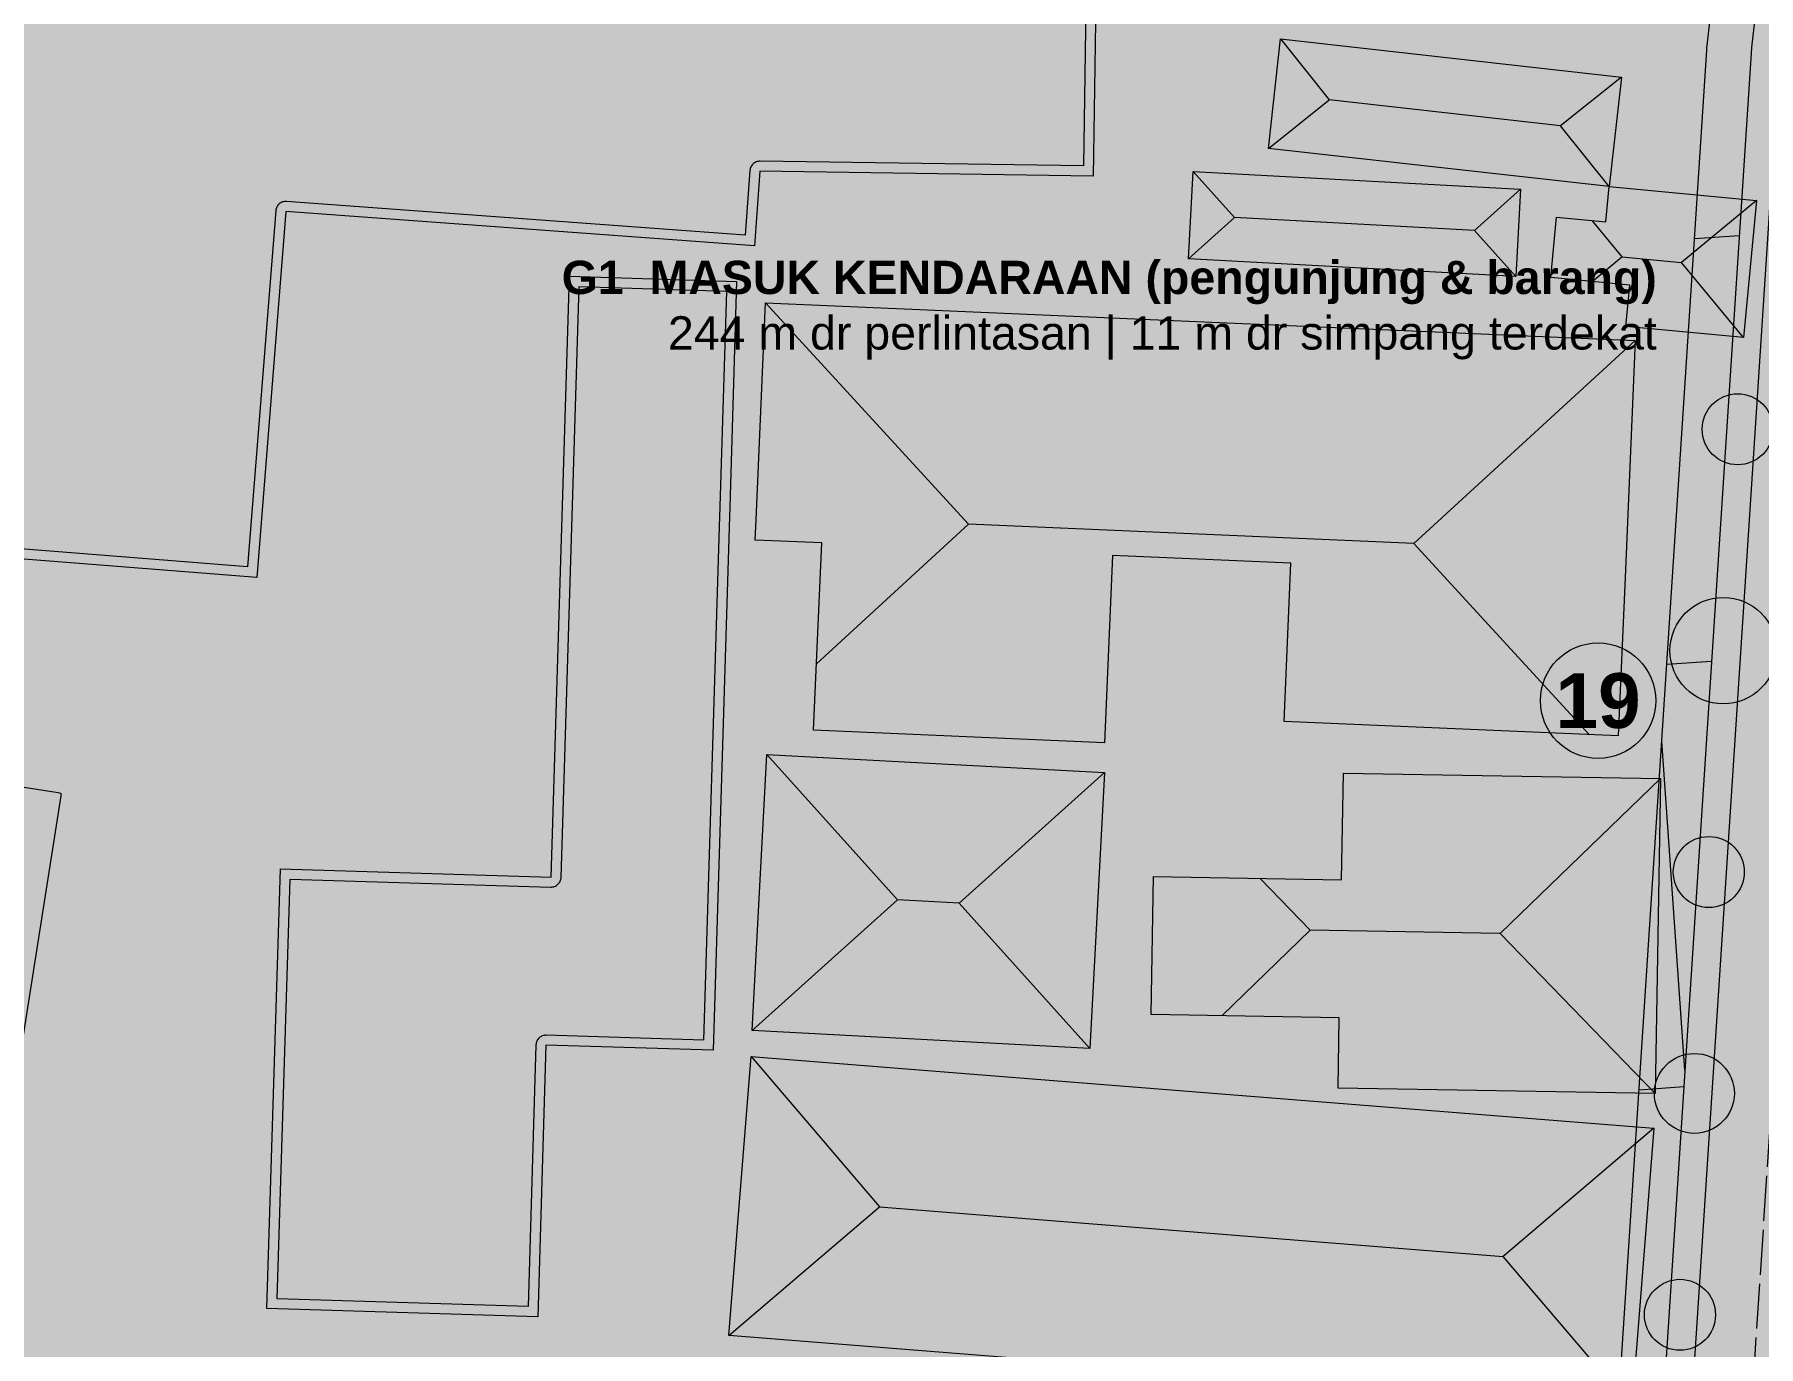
# Model space of a CAD drawing. Header units: metres. Extents: x 305909 to 307171, y 9156037 to 9156671.
# Drawn here: x 306800 to 306877.7, y 9156342.9 to 9156402 of the extents above; entities that cross this region are included whole.
import ezdxf
from ezdxf.enums import TextEntityAlignment as Align

# ---------------------------------------------------------------- set-up
doc = ezdxf.new("R2010")
doc.units = ezdxf.units.M
doc.linetypes.add('DASHED', pattern=[1.524, 1.27, -0.254])
for name, color, linetype, lineweight, true_color in [('A-LABEL', 7, 'Continuous', 0, 0x000000), ('B-BANGUNAN_PERDAGANGAN', 7, 'Continuous', 13, 0xde7878), ('B-BAYANGAN', 7, 'Continuous', 0, 0x76786c), ('J-BADAN_KOLEKTOR', 7, 'Continuous', 13, 0x6e6e6e), ('J-MARKA_TEPI', 7, 'Continuous', 13, 0xffffff), ('J-PERKERASAN_JALAN', 7, 'Continuous', 9, 0x989896), ('J-SUMBU_KOLEKTOR', 7, 'DASHED', 18, 0xffffff), ('P-TROTOAR_AYANI', 7, 'Continuous', 9, 0xd6c8b2), ('T-NOMOR_ELEMEN', 7, 'Continuous', 18, 0x141414), ('V-JALUR_HIJAU_AYANI', 7, 'Continuous', 0, 0x96cd78), ('V-POHON_PENEDUH', 7, 'Continuous', 13, 0x288232), ('Z-K', 7, 'Continuous', 0, 0xf7dede)]:
    doc.layers.add(name, color=color, linetype=linetype, lineweight=lineweight, true_color=true_color)
doc.styles.add('ARIALB', font='arialbd.ttf')

# ---------------------------------------------------------------- blocks, each defined once
blk = doc.blocks.new('POHON')
at = {"true_color": 0x347638}
h = blk.add_hatch(color=97, dxfattribs=at)
h.dxf.hatch_style = 1
edge = h.paths.add_edge_path()
edge.add_arc((0, 0), 1, 0, 360)
at = {"true_color": 0x3e843e}
h = blk.add_hatch(color=97, dxfattribs=at)
h.dxf.hatch_style = 1
edge = h.paths.add_edge_path()
edge.add_arc((0, 0.78), 0.32, 0, 360)
h = blk.add_hatch(color=97, dxfattribs=at)
h.dxf.hatch_style = 1
edge = h.paths.add_edge_path()
edge.add_arc((-0.552, 0.552), 0.32, 0, 360)
at = {"true_color": 0x62a556}
h = blk.add_hatch(color=85, dxfattribs=at)
h.dxf.hatch_style = 1
edge = h.paths.add_edge_path()
edge.add_arc((-0.2, 0.22), 0.55, 0, 360)
at = {"true_color": 0x3e843e}
h = blk.add_hatch(color=97, dxfattribs=at)
h.dxf.hatch_style = 1
edge = h.paths.add_edge_path()
edge.add_arc((0.552, 0.552), 0.32, 0, 360)
at = {"true_color": 0x697060}
h = blk.add_hatch(color=251, dxfattribs=at)
h.dxf.hatch_style = 1
edge = h.paths.add_edge_path()
edge.add_arc((0.38, -0.38), 1, 0, 360)
at = {"true_color": 0x3e843e}
h = blk.add_hatch(color=97, dxfattribs=at)
h.dxf.hatch_style = 1
edge = h.paths.add_edge_path()
edge.add_arc((-0.78, 0), 0.32, 0, 360)
h = blk.add_hatch(color=97, dxfattribs=at)
h.dxf.hatch_style = 1
edge = h.paths.add_edge_path()
edge.add_arc((0.78, 0), 0.32, 0, 360)
h = blk.add_hatch(color=97, dxfattribs=at)
h.dxf.hatch_style = 1
edge = h.paths.add_edge_path()
edge.add_arc((-0.552, -0.552), 0.32, 0, 360)
h = blk.add_hatch(color=97, dxfattribs=at)
h.dxf.hatch_style = 1
edge = h.paths.add_edge_path()
edge.add_arc((0.552, -0.552), 0.32, 0, 360)
h = blk.add_hatch(color=97, dxfattribs=at)
h.dxf.hatch_style = 1
edge = h.paths.add_edge_path()
edge.add_arc((0, -0.78), 0.32, 0, 360)
at = {"color": 99, "lineweight": 9, "true_color": 0x235528}
blk.add_circle((0, 0), 1, dxfattribs=at)

msp = doc.modelspace()

# ---------------------------------------------------------------- hatches: boundary and pattern name
at = {"layer": 'B-BANGUNAN_PERDAGANGAN', "true_color": 0xc05c54}
h = msp.add_hatch(color=13, dxfattribs=at)
h.dxf.hatch_style = 1
h.paths.add_polyline_path([(306834.117, 9156415.126), (306839.561, 9156415.047), (306839.602, 9156419.9), (306836.986, 9156419.922), (306837.056, 9156428.258), (306853.618, 9156428.118), (306853.566, 9156433.021), (306870.71, 9156433.201), (306870.677, 9156436.279), (306877.855, 9156436.354), (306877.888, 9156433.277), (306876.188, 9156433.259), (306876.269, 9156425.564), (306855.845, 9156425.349), (306855.798, 9156419.764), (306854.184, 9156419.777), (306854.175, 9156418.779), (306869.045, 9156418.654), (306868.991, 9156412.337), (306874.034, 9156412.295), (306873.966, 9156404.26), (306861.837, 9156404.363), (306861.905, 9156412.397), (306854.122, 9156412.463), (306850.632, 9156412.492), (306847.975, 9156412.514), (306847.728, 9156395.644), (306832.702, 9156395.864), (306832.455, 9156392.499), (306811.335, 9156394.05), (306810.028, 9156377.547), (306791.125, 9156379.044), (306792.432, 9156395.547), (306784.12, 9156396.297), (306783.721, 9156384.64), (306772.458, 9156385.025), (306772.898, 9156397.889), (306761.41, 9156400.651), (306758.759, 9156376.919), (306745.14, 9156378.44), (306747.918, 9156403.311), (306752.447, 9156402.805), (306755.559, 9156415.749), (306774.404, 9156415.647), (306779.848, 9156415.618), (306784.059, 9156416.424), (306800.389, 9156414.951), (306802.312, 9156441.133), (306814.726, 9156440.221), (306814.02, 9156430.615), (306835.141, 9156429.064), (306834.117, 9156415.126)])
at = {"layer": 'B-BANGUNAN_PERDAGANGAN', "true_color": 0xd8675e}
h = msp.add_hatch(color=13, dxfattribs=at)
h.dxf.hatch_style = 1
h.paths.add_polyline_path([(306856.17, 9156401.832), (306856.17, 9156401.832), (306858.362, 9156399.086), (306855.616, 9156396.893), (306856.17, 9156401.832)])
at = {"layer": 'B-BANGUNAN_PERDAGANGAN', "true_color": 0xd3655c}
h = msp.add_hatch(color=13, dxfattribs=at)
h.dxf.hatch_style = 1
h.paths.add_polyline_path([(306868.787, 9156397.917), (306858.362, 9156399.086), (306856.17, 9156401.832), (306871.533, 9156400.109), (306868.787, 9156397.917)])
at = {"layer": 'B-BANGUNAN_PERDAGANGAN', "true_color": 0xa75049}
h = msp.add_hatch(color=15, dxfattribs=at)
h.dxf.hatch_style = 1
h.paths.add_polyline_path([(306868.787, 9156397.917), (306871.533, 9156400.109), (306870.979, 9156395.171), (306868.787, 9156397.917)])
at = {"layer": 'B-BANGUNAN_PERDAGANGAN', "true_color": 0xac524b}
h = msp.add_hatch(color=15, dxfattribs=at)
h.dxf.hatch_style = 1
h.paths.add_polyline_path([(306855.616, 9156396.893), (306858.362, 9156399.086), (306868.787, 9156397.917), (306870.979, 9156395.171), (306870.979, 9156395.17), (306855.616, 9156396.893)])
at = {"layer": 'B-BANGUNAN_PERDAGANGAN', "true_color": 0xd6665d}
h = msp.add_hatch(color=13, dxfattribs=at)
h.dxf.hatch_style = 1
h.paths.add_polyline_path([(306854.084, 9156393.771), (306852.01, 9156391.909), (306852.222, 9156395.845), (306854.084, 9156393.771)])
at = {"layer": 'B-BANGUNAN_PERDAGANGAN', "true_color": 0xd4655c}
h = msp.add_hatch(color=13, dxfattribs=at)
h.dxf.hatch_style = 1
h.paths.add_polyline_path([(306866.986, 9156395.051), (306864.912, 9156393.189), (306854.084, 9156393.771), (306852.222, 9156395.845), (306866.986, 9156395.051)])
at = {"layer": 'B-BANGUNAN_PERDAGANGAN', "true_color": 0xa95149}
h = msp.add_hatch(color=15, dxfattribs=at)
h.dxf.hatch_style = 1
h.paths.add_polyline_path([(306864.912, 9156393.189), (306866.986, 9156395.051), (306866.774, 9156391.115), (306866.774, 9156391.115), (306864.912, 9156393.189)])
at = {"layer": 'B-BANGUNAN_PERDAGANGAN', "true_color": 0xda685f}
h = msp.add_hatch(color=13, dxfattribs=at)
h.dxf.hatch_style = 1
h.paths.add_polyline_path([(306877.622, 9156394.537), (306874.241, 9156391.745), (306871.55, 9156392.001), (306870.198, 9156393.637), (306870.827, 9156393.577), (306870.979, 9156395.17), (306877.622, 9156394.537)])
at = {"layer": 'B-BANGUNAN_PERDAGANGAN', "true_color": 0xa75049}
h = msp.add_hatch(color=15, dxfattribs=at)
h.dxf.hatch_style = 1
h.paths.add_polyline_path([(306874.241, 9156391.745), (306877.622, 9156394.537), (306877.034, 9156388.365), (306874.241, 9156391.745)])
at = {"layer": 'B-BANGUNAN_PERDAGANGAN', "true_color": 0xab524b}
h = msp.add_hatch(color=15, dxfattribs=at)
h.dxf.hatch_style = 1
h.paths.add_polyline_path([(306854.084, 9156393.771), (306864.912, 9156393.189), (306866.774, 9156391.115), (306852.01, 9156391.909), (306852.01, 9156391.909), (306854.084, 9156393.771)])
at = {"layer": 'B-BANGUNAN_PERDAGANGAN', "true_color": 0xd6675e}
h = msp.add_hatch(color=13, dxfattribs=at)
h.dxf.hatch_style = 1
h.paths.add_polyline_path([(306871.55, 9156392.001), (306870.21, 9156390.894), (306868.347, 9156391.072), (306868.605, 9156393.788), (306870.198, 9156393.637), (306871.55, 9156392.001)])
at = {"layer": 'B-BANGUNAN_PERDAGANGAN', "true_color": 0xb5564f}
h = msp.add_hatch(color=25, dxfattribs=at)
h.dxf.hatch_style = 1
h.paths.add_polyline_path([(306871.55, 9156392.001), (306874.241, 9156391.745), (306877.034, 9156388.365), (306877.034, 9156388.364), (306871.732, 9156388.869), (306871.909, 9156390.732), (306870.21, 9156390.894), (306871.55, 9156392.001)])
at = {"layer": 'B-BANGUNAN_PERDAGANGAN', "true_color": 0xc05c54}
h = msp.add_hatch(color=13, dxfattribs=at)
h.dxf.hatch_style = 1
h.paths.add_polyline_path([(306831.315, 9156379.818), (306830.595, 9156356.239), (306823.061, 9156356.469), (306822.687, 9156344.224), (306810.486, 9156344.597), (306811.092, 9156364.421), (306823.293, 9156364.049), (306824.119, 9156391.129), (306831.653, 9156390.899), (306831.343, 9156380.739), (306831.315, 9156379.818)])
at = {"layer": 'B-BANGUNAN_PERDAGANGAN', "true_color": 0xd5665d}
h = msp.add_hatch(color=13, dxfattribs=at)
h.dxf.hatch_style = 1
h.paths.add_polyline_path([(306832.682, 9156383.59), (306832.955, 9156389.927), (306842.108, 9156379.95), (306835.252, 9156373.661), (306835.487, 9156379.107), (306832.506, 9156379.235), (306832.494, 9156379.236), (306832.495, 9156379.256), (306832.682, 9156383.59)])
at = {"layer": 'B-BANGUNAN_PERDAGANGAN', "true_color": 0xd6665d}
h = msp.add_hatch(color=13, dxfattribs=at)
h.dxf.hatch_style = 1
h.paths.add_polyline_path([(306870.982, 9156388.287), (306872.151, 9156388.237), (306872.151, 9156388.237), (306862.174, 9156379.084), (306842.108, 9156379.95), (306832.955, 9156389.927), (306832.955, 9156389.928), (306870.982, 9156388.287)])
at = {"layer": 'B-BANGUNAN_PERDAGANGAN', "true_color": 0xa85049}
h = msp.add_hatch(color=15, dxfattribs=at)
h.dxf.hatch_style = 1
h.paths.add_polyline_path([(306862.174, 9156379.084), (306872.151, 9156388.237), (306871.69, 9156377.545), (306871.383, 9156370.414), (306870.074, 9156370.471), (306862.174, 9156379.084)])
at = {"layer": 'B-BANGUNAN_PERDAGANGAN', "true_color": 0xac524b}
h = msp.add_hatch(color=15, dxfattribs=at)
h.dxf.hatch_style = 1
h.paths.add_polyline_path([(306842.108, 9156379.95), (306862.174, 9156379.084), (306870.074, 9156370.471), (306856.326, 9156371.064), (306856.634, 9156378.194), (306848.597, 9156378.541), (306848.233, 9156370.103), (306835.123, 9156370.668), (306835.252, 9156373.661), (306842.108, 9156379.95)])
at = {"layer": 'B-BANGUNAN_PERDAGANGAN', "true_color": 0xd6665d}
h = msp.add_hatch(color=13, dxfattribs=at)
h.dxf.hatch_style = 1
h.paths.add_polyline_path([(306833.012, 9156369.568), (306838.899, 9156363.02), (306832.351, 9156357.133), (306833.012, 9156369.568)])
at = {"layer": 'B-BANGUNAN_PERDAGANGAN', "true_color": 0xd4655c}
h = msp.add_hatch(color=13, dxfattribs=at)
h.dxf.hatch_style = 1
h.paths.add_polyline_path([(306847.664, 9156368.789), (306848.232, 9156368.759), (306848.232, 9156368.759), (306841.684, 9156362.872), (306838.899, 9156363.02), (306833.012, 9156369.568), (306847.664, 9156368.789)])
at = {"layer": 'B-BANGUNAN_PERDAGANGAN', "true_color": 0xa9514a}
h = msp.add_hatch(color=15, dxfattribs=at)
h.dxf.hatch_style = 1
h.paths.add_polyline_path([(306841.684, 9156362.872), (306848.232, 9156368.759), (306847.571, 9156356.323), (306841.684, 9156362.872)])
at = {"layer": 'B-BANGUNAN_PERDAGANGAN', "true_color": 0xdc6960}
h = msp.add_hatch(color=13, dxfattribs=at)
h.dxf.hatch_style = 1
h.paths.add_polyline_path([(306866.067, 9156361.511), (306857.501, 9156361.654), (306855.244, 9156363.987), (306858.917, 9156363.926), (306858.997, 9156368.73), (306873.284, 9156368.492), (306866.067, 9156361.511)])
at = {"layer": 'B-BANGUNAN_PERDAGANGAN', "true_color": 0xaa514a}
h = msp.add_hatch(color=15, dxfattribs=at)
h.dxf.hatch_style = 1
h.paths.add_polyline_path([(306866.067, 9156361.511), (306873.284, 9156368.492), (306873.048, 9156354.293), (306866.067, 9156361.511)])
at = {"layer": 'B-BANGUNAN_PERDAGANGAN', "true_color": 0xd6665d}
h = msp.add_hatch(color=13, dxfattribs=at)
h.dxf.hatch_style = 1
h.paths.add_polyline_path([(306857.501, 9156361.654), (306853.512, 9156357.796), (306850.336, 9156357.849), (306850.44, 9156364.067), (306855.244, 9156363.987), (306857.501, 9156361.654)])
at = {"layer": 'B-BANGUNAN_PERDAGANGAN', "true_color": 0xab524b}
h = msp.add_hatch(color=15, dxfattribs=at)
h.dxf.hatch_style = 1
h.paths.add_polyline_path([(306832.351, 9156357.133), (306838.899, 9156363.02), (306841.684, 9156362.872), (306847.571, 9156356.323), (306832.351, 9156357.133)])
at = {"layer": 'B-BANGUNAN_PERDAGANGAN', "true_color": 0xb6574f}
h = msp.add_hatch(color=25, dxfattribs=at)
h.dxf.hatch_style = 1
h.paths.add_polyline_path([(306858.76, 9156354.532), (306858.813, 9156357.708), (306853.512, 9156357.796), (306857.501, 9156361.654), (306866.067, 9156361.511), (306873.048, 9156354.293), (306858.76, 9156354.532)])
at = {"layer": 'B-BANGUNAN_PERDAGANGAN', "true_color": 0xd7675e}
h = msp.add_hatch(color=13, dxfattribs=at)
h.dxf.hatch_style = 1
h.paths.add_polyline_path([(306838.098, 9156349.177), (306831.309, 9156343.386), (306832.307, 9156355.966), (306838.098, 9156349.177)])
at = {"layer": 'B-BANGUNAN_PERDAGANGAN', "true_color": 0xd3655c}
h = msp.add_hatch(color=13, dxfattribs=at)
h.dxf.hatch_style = 1
h.paths.add_polyline_path([(306866.204, 9156346.947), (306838.098, 9156349.177), (306832.307, 9156355.966), (306872.993, 9156352.737), (306866.204, 9156346.947)])
at = {"layer": 'B-BANGUNAN_PERDAGANGAN', "true_color": 0xa85049}
h = msp.add_hatch(color=15, dxfattribs=at)
h.dxf.hatch_style = 1
h.paths.add_polyline_path([(306871.995, 9156340.158), (306866.204, 9156346.947), (306872.993, 9156352.737), (306872.993, 9156352.737), (306871.995, 9156340.158)])
at = {"layer": 'B-BANGUNAN_PERDAGANGAN', "true_color": 0xac524b}
h = msp.add_hatch(color=15, dxfattribs=at)
h.dxf.hatch_style = 1
h.paths.add_polyline_path([(306831.309, 9156343.386), (306838.098, 9156349.177), (306866.204, 9156346.947), (306871.995, 9156340.158), (306831.309, 9156343.386)])
at = {"layer": 'B-BAYANGAN', "true_color": 0x76786c}
h = msp.add_hatch(color=8, dxfattribs=at)
h.dxf.hatch_style = 1
h.paths.add_polyline_path([(306835.167, 9156414.077), (306840.611, 9156413.997), (306840.652, 9156418.85), (306838.036, 9156418.872), (306838.106, 9156427.208), (306854.668, 9156427.068), (306854.616, 9156431.971), (306871.76, 9156432.151), (306871.727, 9156435.229), (306878.905, 9156435.305), (306878.938, 9156432.227), (306877.238, 9156432.209), (306877.319, 9156424.514), (306856.895, 9156424.299), (306856.848, 9156418.714), (306855.234, 9156418.727), (306855.225, 9156417.729), (306870.095, 9156417.604), (306870.041, 9156411.287), (306875.084, 9156411.245), (306875.016, 9156403.21), (306862.887, 9156403.313), (306862.955, 9156411.347), (306855.172, 9156411.412), (306851.682, 9156411.442), (306849.025, 9156411.465), (306848.778, 9156394.594), (306833.752, 9156394.814), (306833.505, 9156391.449), (306812.385, 9156393), (306811.078, 9156376.497), (306792.175, 9156377.994), (306793.482, 9156394.498), (306785.17, 9156395.247), (306784.771, 9156383.59), (306773.508, 9156383.975), (306773.948, 9156396.839), (306762.46, 9156399.601), (306759.809, 9156375.869), (306746.19, 9156377.39), (306748.968, 9156402.261), (306753.497, 9156401.755), (306756.609, 9156414.699), (306775.454, 9156414.597), (306780.898, 9156414.568), (306785.109, 9156415.374), (306801.439, 9156413.901), (306803.362, 9156440.082), (306815.776, 9156439.171), (306815.07, 9156429.565), (306836.191, 9156428.014), (306835.167, 9156414.077)])
h = msp.add_hatch(color=8, dxfattribs=at)
h.dxf.hatch_style = 1
h.paths.add_polyline_path([(306872.029, 9156394.12), (306856.666, 9156395.843), (306857.219, 9156400.782), (306872.583, 9156399.059), (306872.029, 9156394.12)])
h = msp.add_hatch(color=8, dxfattribs=at)
h.dxf.hatch_style = 1
h.paths.add_polyline_path([(306868.036, 9156394.001), (306867.824, 9156390.065), (306853.06, 9156390.859), (306853.272, 9156394.795), (306868.036, 9156394.001)])
h = msp.add_hatch(color=8, dxfattribs=at)
h.dxf.hatch_style = 1
h.paths.add_polyline_path([(306872.029, 9156394.12), (306878.672, 9156393.488), (306878.084, 9156387.314), (306872.782, 9156387.819), (306872.959, 9156389.682), (306869.396, 9156390.022), (306869.655, 9156392.739), (306871.877, 9156392.527), (306872.029, 9156394.12)])
h = msp.add_hatch(color=8, dxfattribs=at)
h.dxf.hatch_style = 1
h.paths.add_polyline_path([(306832.365, 9156378.768), (306831.645, 9156355.189), (306824.111, 9156355.419), (306823.737, 9156343.174), (306811.536, 9156343.547), (306812.142, 9156363.371), (306824.343, 9156362.999), (306825.17, 9156390.079), (306832.703, 9156389.849), (306832.393, 9156379.689), (306832.365, 9156378.768)])
h = msp.add_hatch(color=8, dxfattribs=at)
h.dxf.hatch_style = 1
h.paths.add_polyline_path([(306873.201, 9156387.187), (306872.74, 9156376.495), (306872.433, 9156369.364), (306857.376, 9156370.014), (306857.684, 9156377.145), (306849.647, 9156377.491), (306849.283, 9156369.053), (306836.173, 9156369.618), (306836.537, 9156378.057), (306833.556, 9156378.185), (306833.544, 9156378.186), (306833.584, 9156379.107), (306834.005, 9156388.878), (306873.201, 9156387.187)])
h = msp.add_hatch(color=8, dxfattribs=at)
h.dxf.hatch_style = 1
h.paths.add_polyline_path([(306849.282, 9156367.709), (306848.621, 9156355.273), (306833.401, 9156356.083), (306834.062, 9156368.518), (306849.282, 9156367.709)])
h = msp.add_hatch(color=8, dxfattribs=at)
h.dxf.hatch_style = 1
h.paths.add_polyline_path([(306874.334, 9156367.442), (306874.098, 9156353.243), (306859.81, 9156353.481), (306859.863, 9156356.658), (306851.386, 9156356.799), (306851.49, 9156363.017), (306859.967, 9156362.876), (306860.047, 9156367.68), (306874.334, 9156367.442)])
h = msp.add_hatch(color=8, dxfattribs=at)
h.dxf.hatch_style = 1
h.paths.add_polyline_path([(306874.043, 9156351.687), (306873.045, 9156339.107), (306832.359, 9156342.336), (306833.357, 9156354.916), (306874.043, 9156351.687)])
at = {"layer": 'J-BADAN_KOLEKTOR', "true_color": 0x54565a}
h = msp.add_hatch(color=251, dxfattribs=at)
h.dxf.hatch_style = 1
h.paths.add_polyline_path([(306889.931, 9156640), (306895.936, 9156640), (306895.475, 9156629.11), (306895.474, 9156629.085), (306895.474, 9156629.061), (306893.315, 9156557.748), (306893.149, 9156552.271), (306893.014, 9156547.717), (306892.993, 9156546.713), (306891.335, 9156465.673), (306891.237, 9156460.847), (306891.218, 9156460.566), (306890.645, 9156455.57), (306884.99, 9156406.251), (306884.352, 9156400.688), (306883.008, 9156380.059), (306877.639, 9156297.634), (306877.621, 9156297.351), (306877.453, 9156277.708), (306877.43, 9156275.046), (306877.429, 9156274.864), (306877.044, 9156229.834), (306876.993, 9156223.828), (306876.993, 9156223.827), (306876.813, 9156202.951), (306876.76, 9156196.862), (306876.753, 9156196.674), (306876.43, 9156192.144), (306875.837, 9156183.84), (306875.836, 9156183.815), (306875.834, 9156183.79), (306874.011, 9156152.681), (306874.01, 9156152.675), (306874.01, 9156152.669), (306873.9, 9156150.695), (306873.792, 9156148.75), (306873.788, 9156148.669), (306873.786, 9156148.588), (306873.743, 9156145.719), (306873.719, 9156144.136), (306873.718, 9156144.098), (306873.716, 9156144.044), (306873.716, 9156144.024), (306873.714, 9156143.986), (306873.657, 9156142.889), (306873.495, 9156139.805), (306873.492, 9156139.752), (306873.491, 9156139.7), (306873.213, 9156129.068), (306873.057, 9156123.08), (306872.863, 9156115.623), (306872.83, 9156115.253), (306872.163, 9156110.834), (306864.194, 9156058.08), (306864.167, 9156057.904), (306864.156, 9156057.726), (306863.079, 9156040), (306857.068, 9156040), (306857.115, 9156040.772), (306857.836, 9156052.639), (306858.186, 9156058.401), (306858.215, 9156058.667), (306858.909, 9156063.262), (306864.38, 9156099.484), (306866.833, 9156115.72), (306866.87, 9156115.965), (306866.876, 9156116.213), (306866.922, 9156117.98), (306867.495, 9156139.935), (306867.495, 9156139.962), (306867.497, 9156140.001), (306867.498, 9156140.014), (306867.499, 9156140.041), (306867.717, 9156144.189), (306867.72, 9156144.264), (306867.722, 9156144.338), (306867.781, 9156148.295), (306867.789, 9156148.8), (306867.79, 9156148.84), (306867.793, 9156148.916), (306867.793, 9156148.921), (306867.795, 9156148.961), (306867.862, 9156150.175), (306868.019, 9156153.006), (306869.543, 9156179.003), (306869.847, 9156184.185), (306869.849, 9156184.223), (306870.257, 9156189.937), (306870.599, 9156194.727), (306870.753, 9156196.882), (306870.761, 9156197.007), (306870.763, 9156197.132), (306870.863, 9156208.724), (306870.993, 9156223.879), (306870.993, 9156223.879), (306871.446, 9156276.873), (306871.551, 9156289.206), (306871.622, 9156297.487), (306871.628, 9156297.656), (306871.981, 9156303.077), (306872.914, 9156317.396), (306878.368, 9156401.127), (306878.372, 9156401.176), (306878.38, 9156401.273), (306878.385, 9156401.322), (306880.543, 9156420.136), (306884.601, 9156455.528), (306885.241, 9156461.11), (306885.363, 9156467.081), (306887.015, 9156547.847), (306887.016, 9156547.874), (306887.152, 9156552.449), (306887.152, 9156552.45), (306889.305, 9156623.574), (306889.305, 9156623.574), (306889.478, 9156629.285), (306889.479, 9156629.321), (306889.699, 9156634.526), (306889.931, 9156640)])
at = {"layer": 'J-PERKERASAN_JALAN', "true_color": 0xa8a8a6}
h = msp.add_hatch(color=253, dxfattribs=at)
h.dxf.hatch_style = 1
h.paths.add_polyline_path([(306746.832, 9156309.677), (306817.409, 9156301.821), (306817.919, 9156301.797), (306818.429, 9156301.838), (306818.928, 9156301.944), (306819.41, 9156302.113), (306819.867, 9156302.341), (306820.291, 9156302.626), (306820.675, 9156302.963), (306821.013, 9156303.345), (306821.299, 9156303.768), (306821.53, 9156304.224), (306821.7, 9156304.705), (306821.808, 9156305.205), (306821.851, 9156305.713), (306822.316, 9156328.115), (306822.293, 9156328.639), (306822.201, 9156329.156), (306822.042, 9156329.656), (306821.819, 9156330.131), (306821.536, 9156330.573), (306821.197, 9156330.973), (306820.809, 9156331.327), (306820.378, 9156331.626), (306819.912, 9156331.866), (306819.418, 9156332.043), (306818.905, 9156332.154), (306796.802, 9156335.438), (306796.706, 9156335.455), (306796.541, 9156335.496), (306796.403, 9156335.546), (306796.271, 9156335.608), (306796.146, 9156335.683), (306796.008, 9156335.784), (306795.934, 9156335.847), (306794.592, 9156337.057), (306794.516, 9156337.129), (306794.392, 9156337.267), (306794.3, 9156337.394), (306794.221, 9156337.532), (306794.158, 9156337.676), (306794.101, 9156337.852), (306794.077, 9156337.954), (306793.793, 9156339.328), (306793.777, 9156339.417), (306793.759, 9156339.573), (306793.756, 9156339.708), (306793.766, 9156339.865), (306793.778, 9156339.954), (306798.226, 9156368.179), (306798.253, 9156368.299), (306798.376, 9156368.288), (306801.081, 9156367.862), (306801.201, 9156367.835), (306801.19, 9156367.712), (306797.215, 9156342.489), (306797.167, 9156341.965), (306797.189, 9156341.44), (306797.279, 9156340.921), (306797.437, 9156340.419), (306797.659, 9156339.943), (306797.942, 9156339.499), (306798.281, 9156339.096), (306798.67, 9156338.742), (306799.101, 9156338.441), (306799.569, 9156338.2), (306800.064, 9156338.022), (306800.578, 9156337.91), (306821.494, 9156334.803), (306821.589, 9156334.786), (306821.752, 9156334.746), (306821.888, 9156334.697), (306822.018, 9156334.637), (306822.143, 9156334.563), (306822.259, 9156334.479), (306822.385, 9156334.367), (306822.452, 9156334.298), (306824.288, 9156332.324), (306824.361, 9156332.242), (306824.475, 9156332.089), (306824.558, 9156331.947), (306824.636, 9156331.773), (306824.672, 9156331.67), (306825.253, 9156329.863), (306825.284, 9156329.757), (306825.323, 9156329.568), (306825.34, 9156329.376), (306825.341, 9156329.265), (306824.837, 9156305.022), (306824.86, 9156304.506), (306824.949, 9156303.997), (306825.103, 9156303.504), (306825.319, 9156303.035), (306825.593, 9156302.597), (306825.922, 9156302.199), (306826.3, 9156301.846), (306826.719, 9156301.545), (306827.174, 9156301.301), (306827.657, 9156301.117), (306828.159, 9156300.997), (306828.673, 9156300.942), (306867.826, 9156299.34), (306868.341, 9156299.352), (306868.85, 9156299.431), (306869.345, 9156299.574), (306869.817, 9156299.779), (306870.26, 9156300.044), (306870.664, 9156300.363), (306871.024, 9156300.731), (306871.334, 9156301.143), (306871.588, 9156301.591), (306871.783, 9156302.068), (306871.914, 9156302.566), (306871.981, 9156303.077), (306871.628, 9156297.656), (306871.622, 9156297.487), (306871.551, 9156289.206), (306871.524, 9156289.878), (306871.433, 9156290.545), (306871.279, 9156291.2), (306871.062, 9156291.837), (306870.785, 9156292.45), (306870.451, 9156293.034), (306870.062, 9156293.583), (306869.622, 9156294.092), (306869.135, 9156294.556), (306868.606, 9156294.972), (306868.039, 9156295.335), (306867.91, 9156295.401), (306868.394, 9156296.053), (306868.249, 9156296.087), (306867.739, 9156296.141), (306829.204, 9156297.718), (306828.68, 9156297.705), (306828.162, 9156297.624), (306827.659, 9156297.475), (306827.18, 9156297.263), (306826.733, 9156296.989), (306826.326, 9156296.659), (306825.965, 9156296.279), (306825.657, 9156295.855), (306825.407, 9156295.395), (306825.219, 9156294.905), (306825.097, 9156294.396), (306825.043, 9156293.875), (306825.057, 9156293.351), (306825.803, 9156285.331), (306825.809, 9156285.261), (306825.81, 9156285.243), (306825.813, 9156285.172), (306825.892, 9156281.593), (306825.891, 9156281.498), (306825.872, 9156281.289), (306825.854, 9156281.194), (306825.178, 9156277.985), (306825.168, 9156277.941), (306825.166, 9156277.93), (306825.155, 9156277.885), (306813.731, 9156233.802), (306813.692, 9156233.685), (306813.571, 9156233.708), (306811.405, 9156234.27), (306811.288, 9156234.308), (306811.311, 9156234.429), (306822.71, 9156278.418), (306822.752, 9156278.596), (306823.295, 9156281.173), (306823.364, 9156281.628), (306823.38, 9156282.087), (306823.317, 9156284.967), (306823.3, 9156285.249), (306822.408, 9156294.834), (306822.321, 9156295.373), (306822.16, 9156295.896), (306821.93, 9156296.391), (306821.635, 9156296.851), (306821.279, 9156297.266), (306820.871, 9156297.629), (306820.417, 9156297.933), (306819.925, 9156298.172), (306819.406, 9156298.341), (306818.868, 9156298.439), (306746.832, 9156306.458), (306746.832, 9156309.677)])
at = {"layer": 'P-TROTOAR_AYANI', "true_color": 0xd8d0c2}
h = msp.add_hatch(color=254, dxfattribs=at)
h.dxf.hatch_style = 1
h.paths.add_polyline_path([(306881.294, 9156458.906), (306881.675, 9156458.792), (306882.037, 9156458.628), (306882.375, 9156458.418), (306882.682, 9156458.166), (306882.953, 9156457.874), (306883.183, 9156457.55), (306883.368, 9156457.197), (306883.504, 9156456.824), (306883.59, 9156456.435), (306883.624, 9156456.039), (306883.604, 9156455.609), (306877.392, 9156401.436), (306877.391, 9156401.424), (306877.386, 9156401.375), (306877.384, 9156401.363), (306877.376, 9156401.265), (306877.375, 9156401.253), (306877.371, 9156401.204), (306877.37, 9156401.192), (306870.985, 9156303.174), (306870.931, 9156302.759), (306870.832, 9156302.386), (306870.687, 9156302.028), (306870.496, 9156301.693), (306870.264, 9156301.384), (306869.994, 9156301.108), (306869.691, 9156300.869), (306869.359, 9156300.67), (306869.005, 9156300.516), (306868.634, 9156300.409), (306868.253, 9156300.351), (306867.834, 9156300.341), (306864.296, 9156300.486), (306864.426, 9156302.482), (306867.852, 9156302.342), (306868.077, 9156302.347), (306868.203, 9156302.367), (306868.326, 9156302.402), (306868.444, 9156302.453), (306868.553, 9156302.519), (306868.654, 9156302.598), (306868.743, 9156302.69), (306868.82, 9156302.792), (306868.883, 9156302.903), (306868.932, 9156303.022), (306868.964, 9156303.145), (306868.994, 9156303.368), (306875.374, 9156401.322), (306875.377, 9156401.358), (306875.381, 9156401.407), (306875.384, 9156401.444), (306875.392, 9156401.542), (306875.396, 9156401.578), (306875.401, 9156401.627), (306875.405, 9156401.664), (306881.609, 9156455.77), (306881.62, 9156456.002), (306881.609, 9156456.133), (306881.58, 9156456.262), (306881.535, 9156456.386), (306881.474, 9156456.502), (306881.398, 9156456.61), (306881.308, 9156456.706), (306881.206, 9156456.79), (306881.094, 9156456.86), (306880.974, 9156456.914), (306880.848, 9156456.952), (306880.619, 9156456.988), (306877.255, 9156457.297), (306877.482, 9156459.285), (306880.868, 9156458.974), (306881.294, 9156458.906)])
at = {"layer": 'P-TROTOAR_AYANI', "true_color": 0xc4bcae}
h = msp.add_hatch(dxfattribs=at)
h.set_pattern_fill('NET', color=9, scale=6, angle=4)
h.paths.add_polyline_path([(306881.294, 9156458.906), (306881.675, 9156458.792), (306882.037, 9156458.628), (306882.375, 9156458.418), (306882.682, 9156458.166), (306882.953, 9156457.874), (306883.183, 9156457.55), (306883.368, 9156457.197), (306883.504, 9156456.824), (306883.59, 9156456.435), (306883.624, 9156456.039), (306883.604, 9156455.609), (306877.392, 9156401.436), (306877.391, 9156401.424), (306877.386, 9156401.375), (306877.384, 9156401.363), (306877.376, 9156401.265), (306877.375, 9156401.253), (306877.371, 9156401.204), (306877.37, 9156401.192), (306870.985, 9156303.174), (306870.931, 9156302.759), (306870.832, 9156302.386), (306870.687, 9156302.028), (306870.496, 9156301.693), (306870.264, 9156301.384), (306869.994, 9156301.108), (306869.691, 9156300.869), (306869.359, 9156300.67), (306869.005, 9156300.516), (306868.634, 9156300.409), (306868.253, 9156300.351), (306867.834, 9156300.341), (306864.296, 9156300.486), (306864.426, 9156302.482), (306867.852, 9156302.342), (306868.077, 9156302.347), (306868.203, 9156302.367), (306868.326, 9156302.402), (306868.444, 9156302.453), (306868.553, 9156302.519), (306868.654, 9156302.598), (306868.743, 9156302.69), (306868.82, 9156302.792), (306868.883, 9156302.903), (306868.932, 9156303.022), (306868.964, 9156303.145), (306868.994, 9156303.368), (306875.374, 9156401.322), (306875.377, 9156401.358), (306875.381, 9156401.407), (306875.384, 9156401.444), (306875.392, 9156401.542), (306875.396, 9156401.578), (306875.401, 9156401.627), (306875.405, 9156401.664), (306881.609, 9156455.77), (306881.62, 9156456.002), (306881.609, 9156456.133), (306881.58, 9156456.262), (306881.535, 9156456.386), (306881.474, 9156456.502), (306881.398, 9156456.61), (306881.308, 9156456.706), (306881.206, 9156456.79), (306881.094, 9156456.86), (306880.974, 9156456.914), (306880.848, 9156456.952), (306880.619, 9156456.988), (306877.255, 9156457.297), (306877.482, 9156459.285), (306880.868, 9156458.974), (306881.294, 9156458.906)])
at = {"layer": 'T-NOMOR_ELEMEN', "true_color": 0xffffff}
h = msp.add_hatch(color=7, dxfattribs=at)
h.dxf.hatch_style = 1
edge = h.paths.add_edge_path()
edge.add_arc((306870.477, 9156372), 2.6, 0, 360)
at = {"layer": 'V-JALUR_HIJAU_AYANI', "true_color": 0x8abe64}
h = msp.add_hatch(color=83, dxfattribs=at)
h.dxf.hatch_style = 1
h.paths.add_polyline_path([(306881.517, 9156459.883), (306882.025, 9156459.731), (306882.509, 9156459.513), (306882.96, 9156459.233), (306883.369, 9156458.895), (306883.731, 9156458.506), (306884.037, 9156458.073), (306884.284, 9156457.603), (306884.466, 9156457.105), (306884.581, 9156456.587), (306884.626, 9156456.058), (306884.601, 9156455.528), (306878.385, 9156401.322), (306878.38, 9156401.273), (306878.372, 9156401.176), (306878.368, 9156401.127), (306871.981, 9156303.077), (306871.914, 9156302.566), (306871.783, 9156302.068), (306871.588, 9156301.591), (306871.334, 9156301.143), (306871.024, 9156300.731), (306870.664, 9156300.363), (306870.26, 9156300.044), (306869.817, 9156299.779), (306869.345, 9156299.574), (306868.85, 9156299.431), (306868.341, 9156299.352), (306867.826, 9156299.34), (306864.231, 9156299.487), (306864.296, 9156300.486), (306867.834, 9156300.341), (306868.253, 9156300.351), (306868.634, 9156300.409), (306869.005, 9156300.516), (306869.359, 9156300.67), (306869.691, 9156300.869), (306869.994, 9156301.108), (306870.264, 9156301.384), (306870.496, 9156301.693), (306870.687, 9156302.028), (306870.832, 9156302.386), (306870.931, 9156302.759), (306870.985, 9156303.174), (306877.37, 9156401.192), (306877.371, 9156401.204), (306877.375, 9156401.253), (306877.376, 9156401.265), (306877.384, 9156401.363), (306877.386, 9156401.375), (306877.391, 9156401.424), (306877.392, 9156401.436), (306883.604, 9156455.609), (306883.624, 9156456.039), (306883.59, 9156456.435), (306883.504, 9156456.824), (306883.368, 9156457.197), (306883.183, 9156457.55), (306882.953, 9156457.874), (306882.682, 9156458.166), (306882.375, 9156458.418), (306882.037, 9156458.628), (306881.675, 9156458.792), (306881.294, 9156458.906), (306880.868, 9156458.974), (306877.482, 9156459.285), (306877.596, 9156460.279), (306880.993, 9156459.967), (306881.517, 9156459.883)])
at = {"layer": 'Z-K', "true_color": 0xf0ede7}
h = msp.add_hatch(color=7, dxfattribs=at)
h.dxf.hatch_style = 1
h.paths.add_polyline_path([(306885.596, 9156199.788), (306885.503, 9156198.46), (306873.691, 9156198.076), (306871.946, 9156198.019), (306860.748, 9156203.081), (306860.765, 9156203.358), (306859.221, 9156180.762), (306859.07, 9156178.557), (306858.791, 9156174.416), (306856.602, 9156141.935), (306856.574, 9156141.929), (306843.973, 9156139.654), (306841.656, 9156139.39), (306832.652, 9156160.25), (306794.325, 9156155.537), (306785.065, 9156153.865), (306754.667, 9156148.377), (306780.828, 9156466.643), (306812.815, 9156460.602), (306875.789, 9156457.914), (306875.502, 9156453.026), (306875.5, 9156452.988), (306872.7, 9156405.226), (306919.295, 9156400.093), (306965.89, 9156394.96), (306959.246, 9156277.595), (306957.078, 9156277.737), (306964.322, 9156387.999), (306887.261, 9156399.075), (306886.462, 9156386.901), (306880.122, 9156290.41), (306879.775, 9156285.121), (306878.044, 9156258.778), (306876.203, 9156230.753), (306917.365, 9156228.048), (306925.027, 9156228.301), (306924.681, 9156220.34), (306887.052, 9156220.596), (306886.184, 9156208.191), (306885.596, 9156199.788)])

# ---------------------------------------------------------------- linework, layer by layer
at = {"layer": 'B-BANGUNAN_PERDAGANGAN', "color": 29, "lineweight": 9, "true_color": 0x69322e}
for p, q in [((306856.17, 9156401.832), (306858.362, 9156399.086)), ((306871.533, 9156400.109), (306868.787, 9156397.917)), ((306855.616, 9156396.893), (306858.362, 9156399.086)), ((306868.787, 9156397.917), (306858.362, 9156399.086)), ((306870.979, 9156395.171), (306868.787, 9156397.917)), ((306852.222, 9156395.845), (306854.084, 9156393.771)), ((306866.986, 9156395.051), (306864.912, 9156393.189)), ((306877.622, 9156394.537), (306874.241, 9156391.745)), ((306852.01, 9156391.909), (306854.084, 9156393.771)), ((306864.912, 9156393.189), (306854.084, 9156393.771)), ((306866.774, 9156391.115), (306864.912, 9156393.189)), ((306870.198, 9156393.637), (306871.55, 9156392.001)), ((306870.21, 9156390.894), (306871.55, 9156392.001)), ((306871.55, 9156392.001), (306874.241, 9156391.745)), ((306877.034, 9156388.365), (306874.241, 9156391.745)), ((306832.955, 9156389.927), (306842.108, 9156379.95)), ((306872.151, 9156388.237), (306862.174, 9156379.084)), ((306835.252, 9156373.661), (306842.108, 9156379.95)), ((306862.174, 9156379.084), (306842.108, 9156379.95)), ((306870.074, 9156370.471), (306862.174, 9156379.084)), ((306833.012, 9156369.568), (306838.899, 9156363.02)), ((306848.232, 9156368.759), (306841.684, 9156362.872)), ((306873.284, 9156368.492), (306866.067, 9156361.511)), ((306855.244, 9156363.987), (306857.501, 9156361.654)), ((306832.351, 9156357.133), (306838.899, 9156363.02)), ((306841.684, 9156362.872), (306838.899, 9156363.02)), ((306847.571, 9156356.323), (306841.684, 9156362.872)), ((306853.512, 9156357.796), (306857.501, 9156361.654)), ((306866.067, 9156361.511), (306857.501, 9156361.654)), ((306873.048, 9156354.293), (306866.067, 9156361.511)), ((306832.307, 9156355.966), (306838.098, 9156349.177)), ((306872.993, 9156352.737), (306866.204, 9156346.947)), ((306831.309, 9156343.386), (306838.098, 9156349.177)), ((306838.098, 9156349.177), (306866.204, 9156346.947)), ((306871.995, 9156340.158), (306866.204, 9156346.947))]:
    msp.add_line(p, q, dxfattribs=at)
at = {"layer": 'B-BANGUNAN_PERDAGANGAN', "color": 29, "lineweight": 13, "true_color": 0x69322e}
msp.add_lwpolyline([(306847.975, 9156412.514), (306847.728, 9156395.644), (306832.702, 9156395.864), (306832.455, 9156392.499), (306811.335, 9156394.05), (306810.028, 9156377.547), (306791.125, 9156379.044), (306792.432, 9156395.547), (306784.12, 9156396.297), (306783.721, 9156384.64), (306772.458, 9156385.025), (306772.898, 9156397.889), (306761.41, 9156400.651), (306758.759, 9156376.919), (306745.14, 9156378.44), (306747.918, 9156403.311)], dxfattribs=at)
at = {"layer": 'B-BANGUNAN_PERDAGANGAN', "color": 13, "lineweight": 9, "true_color": 0xe26c63}
msp.add_lwpolyline([(306847.525, 9156412.521), (306847.285, 9156396.1), (306832.709, 9156396.314), (306832.664, 9156396.312), (306832.619, 9156396.306), (306832.575, 9156396.295), (306832.532, 9156396.28), (306832.491, 9156396.261), (306832.452, 9156396.238), (306832.416, 9156396.21), (306832.382, 9156396.18), (306832.352, 9156396.146), (306832.325, 9156396.109), (306832.303, 9156396.07), (306832.284, 9156396.029), (306832.269, 9156395.986), (306832.259, 9156395.942), (306832.254, 9156395.897), (306832.039, 9156392.981), (306811.368, 9156394.499), (306811.324, 9156394.5), (306811.28, 9156394.497), (306811.236, 9156394.49), (306811.194, 9156394.478), (306811.153, 9156394.462), (306811.114, 9156394.442), (306811.076, 9156394.419), (306811.042, 9156394.392), (306811.01, 9156394.362), (306810.981, 9156394.329), (306810.955, 9156394.293), (306810.933, 9156394.254), (306810.915, 9156394.214), (306810.901, 9156394.173), (306810.892, 9156394.13), (306810.886, 9156394.086), (306809.615, 9156378.031), (306791.609, 9156379.457)], dxfattribs=at)
at = {"layer": 'B-BANGUNAN_PERDAGANGAN', "color": 29, "lineweight": 13, "true_color": 0x69322e}
for points in [[(306870.979, 9156395.17), (306855.616, 9156396.893), (306856.169, 9156401.832), (306871.533, 9156400.109), (306870.979, 9156395.17)], [(306866.986, 9156395.051), (306866.774, 9156391.115), (306852.01, 9156391.909), (306852.222, 9156395.845), (306866.986, 9156395.051)], [(306870.979, 9156395.17), (306877.622, 9156394.537), (306877.034, 9156388.364), (306871.732, 9156388.869), (306871.909, 9156390.732), (306868.346, 9156391.072), (306868.605, 9156393.788), (306870.827, 9156393.577), (306870.979, 9156395.17)], [(306831.315, 9156379.818), (306830.595, 9156356.239), (306823.061, 9156356.469), (306822.687, 9156344.224), (306810.486, 9156344.597), (306811.092, 9156364.421), (306823.293, 9156364.049), (306824.119, 9156391.129), (306831.653, 9156390.899), (306831.343, 9156380.739), (306831.315, 9156379.818)], [(306872.151, 9156388.237), (306871.69, 9156377.545), (306871.383, 9156370.414), (306856.326, 9156371.064), (306856.634, 9156378.194), (306848.597, 9156378.541), (306848.233, 9156370.103), (306835.123, 9156370.668), (306835.487, 9156379.107), (306832.506, 9156379.235), (306832.494, 9156379.236), (306832.534, 9156380.157), (306832.955, 9156389.928), (306872.151, 9156388.237)], [(306848.232, 9156368.759), (306847.571, 9156356.323), (306832.351, 9156357.133), (306833.012, 9156369.568), (306848.232, 9156368.759)], [(306873.284, 9156368.492), (306873.048, 9156354.293), (306858.76, 9156354.532), (306858.813, 9156357.708), (306850.336, 9156357.849), (306850.44, 9156364.067), (306858.917, 9156363.926), (306858.997, 9156368.73), (306873.284, 9156368.492)], [(306872.993, 9156352.737), (306871.995, 9156340.157), (306831.309, 9156343.386), (306832.307, 9156355.966), (306872.993, 9156352.737)]]:
    msp.add_lwpolyline(points, close=True, dxfattribs=at)
at = {"layer": 'B-BANGUNAN_PERDAGANGAN', "color": 13, "lineweight": 9, "true_color": 0xe26c63}
msp.add_lwpolyline([(306830.865, 9156379.831), (306830.159, 9156356.702), (306823.075, 9156356.918), (306823.031, 9156356.918), (306822.987, 9156356.912), (306822.944, 9156356.903), (306822.902, 9156356.889), (306822.861, 9156356.872), (306822.823, 9156356.85), (306822.786, 9156356.825), (306822.753, 9156356.796), (306822.722, 9156356.765), (306822.695, 9156356.73), (306822.671, 9156356.693), (306822.651, 9156356.653), (306822.635, 9156356.612), (306822.623, 9156356.57), (306822.615, 9156356.526), (306822.611, 9156356.482), (306822.251, 9156344.688), (306810.95, 9156345.033), (306811.528, 9156363.958), (306823.279, 9156363.599), (306823.323, 9156363.6), (306823.367, 9156363.605), (306823.41, 9156363.614), (306823.452, 9156363.628), (306823.493, 9156363.645), (306823.531, 9156363.667), (306823.567, 9156363.692), (306823.601, 9156363.721), (306823.632, 9156363.753), (306823.659, 9156363.787), (306823.683, 9156363.824), (306823.703, 9156363.864), (306823.719, 9156363.905), (306823.731, 9156363.947), (306823.739, 9156363.991), (306823.742, 9156364.035), (306824.556, 9156390.665), (306831.19, 9156390.463), (306830.893, 9156380.753), (306830.865, 9156379.831)], close=True, dxfattribs=at)
at = {"layer": 'J-MARKA_TEPI'}
msp.add_lwpolyline([(306872.376, 9156304.523), (306878.669, 9156401.132), (306878.681, 9156401.264), (306884.732, 9156454.035)], dxfattribs=at)
at = {"layer": 'J-PERKERASAN_JALAN', "color": 8, "lineweight": 13, "true_color": 0x787876}
msp.add_lwpolyline([(306798.376, 9156368.288), (306801.081, 9156367.862), (306801.201, 9156367.835), (306801.19, 9156367.712), (306797.215, 9156342.489)], dxfattribs=at)
at = {"layer": 'J-SUMBU_KOLEKTOR', "linetype": 'DASHED', "ltscale": 1.6}
msp.add_lwpolyline([(306860.074, 9156040), (306861.181, 9156058.219), (306869.864, 9156115.701), (306870.494, 9156139.87), (306870.719, 9156144.162), (306870.789, 9156148.775), (306871.015, 9156152.846), (306872.842, 9156184.01), (306873.761, 9156196.887), (306873.993, 9156223.853), (306874.621, 9156297.461), (306881.363, 9156400.956), (306888.237, 9156460.908), (306890.015, 9156547.793), (306890.151, 9156552.361), (306892.476, 9156629.194), (306892.934, 9156640)], dxfattribs=at)
at = {"layer": 'P-TROTOAR_AYANI', "color": 252, "lineweight": 9, "true_color": 0xa09688}
for points in [[(306868.994, 9156303.368), (306875.374, 9156401.322), (306875.377, 9156401.358), (306875.381, 9156401.407), (306875.384, 9156401.444), (306875.392, 9156401.542), (306875.396, 9156401.578), (306875.401, 9156401.627), (306875.405, 9156401.664), (306881.609, 9156455.77)], [(306883.604, 9156455.609), (306877.392, 9156401.436), (306877.391, 9156401.424), (306877.386, 9156401.375), (306877.384, 9156401.363), (306877.376, 9156401.265), (306877.375, 9156401.253), (306877.371, 9156401.204), (306877.37, 9156401.192), (306870.985, 9156303.174)]]:
    msp.add_lwpolyline(points, dxfattribs=at)
at = {"layer": 'T-NOMOR_ELEMEN'}
msp.add_circle((306870.477, 9156372), 2.6, dxfattribs=at)

# ---------------------------------------------------------------- block references
at = {"layer": 'V-POHON_PENEDUH'}
for p, xscale, yscale in [((306876.766, 9156384.233), 1.6, 1.6), ((306876.116, 9156374.254), 2.4, 2.4), ((306875.466, 9156364.275), 1.6, 1.6), ((306874.816, 9156354.297), 1.8, 1.8), ((306874.166, 9156344.318), 1.6, 1.6)]:
    msp.add_blockref('POHON', p, dxfattribs=dict(at, xscale=xscale, yscale=yscale))

# ---------------------------------------------------------------- texts
at = {"layer": 'A-LABEL', "color": 12, "true_color": 0xc81414, "insert": (306873.123, 9156389.596), "char_height": 1.5, "attachment_point": 6, "style": 'ARIALB', "bg_fill": 1, "box_fill_scale": 1.25, "bg_fill_color": 7, "bg_fill_true_color": 16777215, "bg_fill_transparency": 0}
msp.add_mtext('G1  MASUK KENDARAAN (pengunjung & barang)\\P{\\fArial|b0;244 m dr perlintasan | 11 m dr simpang terdekat}', dxfattribs=at)
at = {"layer": 'T-NOMOR_ELEMEN', "style": 'ARIALB'}
msp.add_text('19', height=2.47, dxfattribs=at).set_placement((306870.477, 9156372), align=Align.MIDDLE_CENTER)

doc.saveas('drawing.dxf')
